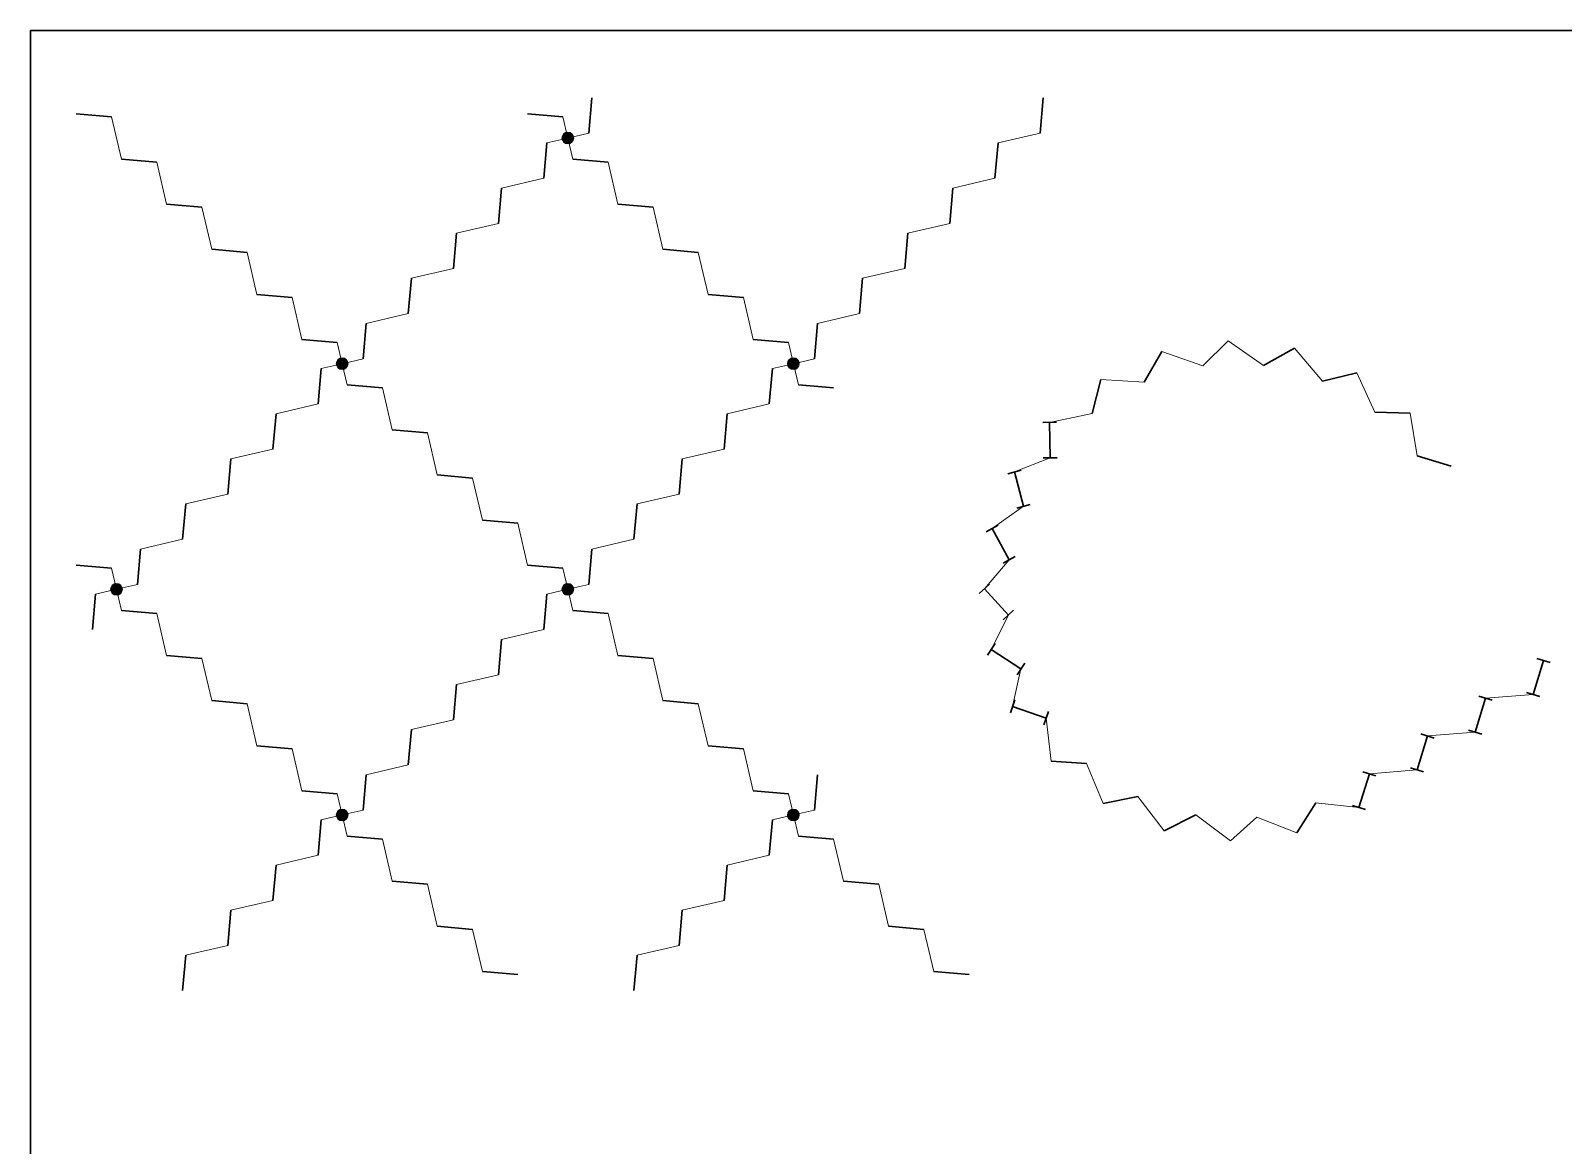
# Model space of a CAD drawing. Header units: millimetres. Extents: x 0 to 160, y 0 to 200.
# Drawn here: x 0 to 64.8, y 152.8 to 200 of the extents above; entities that cross this region are included whole.
import ezdxf

# ---------------------------------------------------------------- set-up
doc = ezdxf.new("R2010")
doc.units = ezdxf.units.MM
doc.layers.add('AUTOSTITCH', color=7, linetype='Continuous')
doc.layers.add('AUTOSTITCH_STITCHES', color=7, linetype='Continuous')
doc.layers.add('BANNER_PAGE', color=8, linetype='Continuous', plot=False)

# ---------------------------------------------------------------- blocks, each defined once
blk = doc.blocks.new('ST-1')
at = {"layer": 'AUTOSTITCH', "color": 7, "lineweight": 30}
for p, q in [((50.656, 186.878), (49.587, 185.825)), ((47.859, 186.427), (47.108, 185.129)), ((53.472, 186.57), (52.163, 185.839)), ((56.106, 185.526), (54.649, 185.168)), ((45.281, 185.25), (44.902, 183.799)), ((58.368, 183.82), (56.869, 183.862)), ((43.109, 183.431), (43.129, 181.931)), ((60.096, 181.575), (58.662, 182.013)), ((41.619, 181.332), (42.001, 179.881)), ((40.68, 178.935), (41.401, 177.62)), ((40.348, 176.383), (41.365, 175.28)), ((40.642, 173.826), (41.895, 173.001)), ((63.569, 171.921), (64.007, 173.355)), ((41.545, 171.415), (42.96, 170.918)), ((61.111, 170.325), (61.55, 171.759)), ((58.653, 168.729), (59.092, 170.163)), ((43.179, 169.101), (44.676, 168.997)), ((56.196, 167.133), (56.635, 168.567)), ((45.369, 167.303), (46.839, 167.6)), ((53.572, 166.063), (54.376, 167.329)), ((47.958, 166.151), (49.296, 166.828)), ((50.759, 165.727), (51.87, 166.735))]:
    blk.add_line(p, q, dxfattribs=at)
for points in [[(43.402, 183.435), (42.817, 183.427)], [(43.421, 181.935), (42.836, 181.927)], [(41.902, 181.407), (41.336, 181.258)], [(42.283, 179.956), (41.718, 179.807)], [(40.937, 179.076), (40.424, 178.795)], [(41.657, 177.76), (41.144, 177.479)], [(40.563, 176.581), (40.133, 176.185)], [(41.58, 175.479), (41.15, 175.082)], [(40.803, 174.07), (40.481, 173.581)], [(42.056, 173.246), (41.734, 172.757)], [(63.727, 173.441), (64.287, 173.27)], [(61.27, 171.845), (61.829, 171.674)], [(63.289, 172.006), (63.848, 171.835)], [(41.642, 171.691), (41.448, 171.139)], [(43.057, 171.194), (42.863, 170.642)], [(58.812, 170.249), (59.372, 170.078)], [(60.831, 170.41), (61.391, 170.239)], [(56.355, 168.653), (56.914, 168.482)], [(58.374, 168.814), (58.933, 168.643)], [(55.916, 167.218), (56.476, 167.047)]]:
    blk.add_lwpolyline(points, dxfattribs=at)
at = {"layer": 'AUTOSTITCH_STITCHES', "color": 7, "lineweight": 9}
for p, q in [((52.163, 185.839), (50.656, 186.878)), ((49.587, 185.825), (47.859, 186.427)), ((54.649, 185.168), (53.472, 186.57)), ((56.869, 183.862), (56.106, 185.526)), ((47.108, 185.129), (45.281, 185.25)), ((44.902, 183.799), (43.109, 183.431)), ((58.662, 182.013), (58.368, 183.82)), ((43.129, 181.931), (41.619, 181.332)), ((42.001, 179.881), (40.68, 178.935)), ((41.401, 177.62), (40.348, 176.383)), ((41.365, 175.28), (40.642, 173.826)), ((41.895, 173.001), (41.545, 171.415)), ((61.55, 171.759), (63.569, 171.921)), ((42.96, 170.918), (43.179, 169.101)), ((59.092, 170.163), (61.111, 170.325)), ((44.676, 168.997), (45.369, 167.303)), ((56.635, 168.567), (58.653, 168.729)), ((46.839, 167.6), (47.958, 166.151)), ((54.376, 167.329), (56.196, 167.133)), ((49.296, 166.828), (50.759, 165.727)), ((51.87, 166.735), (53.572, 166.063))]:
    blk.add_line(p, q, dxfattribs=at)
blk = doc.blocks.new('ST-142')
at = {"layer": 'AUTOSTITCH', "color": 7, "lineweight": 30}
for p, q in [((23.614, 195.667), (23.744, 197.161)), ((42.705, 195.667), (42.836, 197.161)), ((3.425, 196.349), (1.931, 196.479)), ((22.517, 196.349), (21.023, 196.479)), ((21.704, 193.758), (21.835, 195.252)), ((40.796, 193.758), (40.927, 195.252)), ((5.334, 194.439), (3.84, 194.57)), ((24.426, 194.439), (22.932, 194.57)), ((19.795, 191.848), (19.926, 193.343)), ((38.887, 191.848), (39.018, 193.343)), ((7.243, 192.53), (5.749, 192.661)), ((26.335, 192.53), (24.841, 192.661)), ((17.886, 189.939), (18.017, 191.434)), ((36.978, 189.939), (37.109, 191.434)), ((9.153, 190.621), (7.658, 190.752)), ((28.244, 190.621), (26.75, 190.752)), ((15.977, 188.03), (16.108, 189.524)), ((35.069, 188.03), (35.199, 189.524)), ((11.062, 188.712), (9.567, 188.843)), ((30.154, 188.712), (28.659, 188.843)), ((14.068, 186.121), (14.198, 187.615)), ((33.16, 186.121), (33.29, 187.615)), ((12.971, 186.803), (11.477, 186.933)), ((32.063, 186.803), (30.569, 186.933)), ((12.158, 184.212), (12.289, 185.706)), ((31.25, 184.212), (31.381, 185.706)), ((14.88, 184.894), (13.386, 185.024)), ((33.972, 184.894), (32.478, 185.024)), ((10.249, 182.303), (10.38, 183.797)), ((29.341, 182.303), (29.472, 183.797)), ((16.789, 182.984), (15.295, 183.115)), ((8.34, 180.393), (8.471, 181.888)), ((27.432, 180.393), (27.563, 181.888)), ((18.699, 181.075), (17.204, 181.206)), ((6.431, 178.484), (6.562, 179.978)), ((25.523, 178.484), (25.653, 179.978)), ((20.608, 179.166), (19.113, 179.297)), ((4.522, 176.575), (4.652, 178.069)), ((23.614, 176.575), (23.744, 178.069)), ((3.425, 177.257), (1.931, 177.387)), ((22.517, 177.257), (21.023, 177.387)), ((2.613, 174.666), (2.743, 176.16)), ((21.704, 174.666), (21.835, 176.16)), ((5.334, 175.348), (3.84, 175.478)), ((24.426, 175.348), (22.932, 175.478)), ((19.795, 172.757), (19.926, 174.251)), ((7.243, 173.438), (5.749, 173.569)), ((26.335, 173.438), (24.841, 173.569)), ((17.886, 170.847), (18.017, 172.342)), ((9.153, 171.529), (7.658, 171.66)), ((28.244, 171.529), (26.75, 171.66)), ((15.977, 168.938), (16.108, 170.433)), ((11.062, 169.62), (9.567, 169.751)), ((30.154, 169.62), (28.659, 169.751)), ((14.068, 167.029), (14.198, 168.523)), ((33.16, 167.029), (33.29, 168.523)), ((12.971, 167.711), (11.477, 167.842)), ((32.063, 167.711), (30.569, 167.842)), ((12.158, 165.12), (12.289, 166.614)), ((31.25, 165.12), (31.381, 166.614)), ((14.88, 165.802), (13.386, 165.932)), ((33.972, 165.802), (32.478, 165.932)), ((10.249, 163.211), (10.38, 164.705)), ((29.341, 163.211), (29.472, 164.705)), ((16.789, 163.892), (15.295, 164.023)), ((35.881, 163.892), (34.387, 164.023)), ((8.34, 161.301), (8.471, 162.796)), ((27.432, 161.301), (27.563, 162.796)), ((18.699, 161.983), (17.204, 162.114)), ((37.79, 161.983), (36.296, 162.114)), ((6.431, 159.392), (6.562, 160.887)), ((25.523, 159.392), (25.653, 160.887)), ((20.608, 160.074), (19.113, 160.205)), ((39.7, 160.074), (38.205, 160.205))]:
    blk.add_line(p, q, dxfattribs=at)
at = {"layer": 'AUTOSTITCH', "color": 7, "lineweight": 0, "const_width": 0.25}
for points in [[(22.599, 195.459, 1), (22.849, 195.459, 1)], [(13.053, 185.913, 1), (13.303, 185.913, 1)], [(32.145, 185.913, 1), (32.395, 185.913, 1)], [(3.507, 176.368, 1), (3.757, 176.368, 1)], [(22.599, 176.368, 1), (22.849, 176.368, 1)], [(13.053, 166.822, 1), (13.303, 166.822, 1)], [(32.145, 166.822, 1), (32.395, 166.822, 1)]]:
    blk.add_lwpolyline(points, format="xyb", close=True, dxfattribs=at)
at = {"layer": 'AUTOSTITCH', "color": 7, "lineweight": 0}
for centre in [(22.724, 195.459), (13.178, 185.913), (32.27, 185.913), (3.632, 176.368), (22.724, 176.368), (13.178, 166.822), (32.27, 166.822)]:
    blk.add_circle(centre, 0.25, dxfattribs=at)
at = {"layer": 'AUTOSTITCH_STITCHES', "color": 7, "lineweight": 9}
for p, q in [((3.84, 194.57), (3.425, 196.349)), ((22.724, 195.459), (22.517, 196.349)), ((21.835, 195.252), (22.724, 195.459)), ((22.724, 195.459), (23.614, 195.667)), ((22.932, 194.57), (22.724, 195.459)), ((40.927, 195.252), (42.705, 195.667)), ((5.749, 192.661), (5.334, 194.439)), ((24.841, 192.661), (24.426, 194.439)), ((19.926, 193.343), (21.704, 193.758)), ((39.018, 193.343), (40.796, 193.758)), ((7.658, 190.752), (7.243, 192.53)), ((26.75, 190.752), (26.335, 192.53)), ((18.017, 191.434), (19.795, 191.848)), ((37.109, 191.434), (38.887, 191.848)), ((9.567, 188.843), (9.153, 190.621)), ((28.659, 188.843), (28.244, 190.621)), ((16.108, 189.524), (17.886, 189.939)), ((35.199, 189.524), (36.978, 189.939)), ((11.477, 186.933), (11.062, 188.712)), ((30.569, 186.933), (30.154, 188.712)), ((14.198, 187.615), (15.977, 188.03)), ((33.29, 187.615), (35.069, 188.03)), ((13.178, 185.913), (12.971, 186.803)), ((32.27, 185.913), (32.063, 186.803)), ((13.178, 185.913), (14.068, 186.121)), ((32.27, 185.913), (33.16, 186.121)), ((12.289, 185.706), (13.178, 185.913)), ((13.386, 185.024), (13.178, 185.913)), ((31.381, 185.706), (32.27, 185.913)), ((32.478, 185.024), (32.27, 185.913)), ((15.295, 183.115), (14.88, 184.894)), ((10.38, 183.797), (12.158, 184.212)), ((29.472, 183.797), (31.25, 184.212)), ((17.204, 181.206), (16.789, 182.984)), ((8.471, 181.888), (10.249, 182.303)), ((27.563, 181.888), (29.341, 182.303)), ((19.113, 179.297), (18.699, 181.075)), ((6.562, 179.978), (8.34, 180.393)), ((25.653, 179.978), (27.432, 180.393)), ((21.023, 177.387), (20.608, 179.166)), ((4.652, 178.069), (6.431, 178.484)), ((23.744, 178.069), (25.523, 178.484)), ((3.632, 176.368), (3.425, 177.257)), ((22.724, 176.368), (22.517, 177.257)), ((3.632, 176.368), (4.522, 176.575)), ((22.724, 176.368), (23.614, 176.575)), ((2.743, 176.16), (3.632, 176.368)), ((3.84, 175.478), (3.632, 176.368)), ((21.835, 176.16), (22.724, 176.368)), ((22.932, 175.478), (22.724, 176.368)), ((5.749, 173.569), (5.334, 175.348)), ((24.841, 173.569), (24.426, 175.348)), ((19.926, 174.251), (21.704, 174.666)), ((7.658, 171.66), (7.243, 173.438)), ((26.75, 171.66), (26.335, 173.438)), ((18.017, 172.342), (19.795, 172.757)), ((9.567, 169.751), (9.153, 171.529)), ((28.659, 169.751), (28.244, 171.529)), ((16.108, 170.433), (17.886, 170.847)), ((11.477, 167.842), (11.062, 169.62)), ((30.569, 167.842), (30.154, 169.62)), ((14.198, 168.523), (15.977, 168.938)), ((13.178, 166.822), (12.971, 167.711)), ((32.27, 166.822), (32.063, 167.711)), ((12.289, 166.614), (13.178, 166.822)), ((13.178, 166.822), (14.068, 167.029)), ((13.386, 165.932), (13.178, 166.822)), ((31.381, 166.614), (32.27, 166.822)), ((32.27, 166.822), (33.16, 167.029)), ((32.478, 165.932), (32.27, 166.822)), ((15.295, 164.023), (14.88, 165.802)), ((34.387, 164.023), (33.972, 165.802)), ((10.38, 164.705), (12.158, 165.12)), ((29.472, 164.705), (31.25, 165.12)), ((17.204, 162.114), (16.789, 163.892)), ((36.296, 162.114), (35.881, 163.892)), ((8.471, 162.796), (10.249, 163.211)), ((27.563, 162.796), (29.341, 163.211)), ((19.113, 160.205), (18.699, 161.983)), ((38.205, 160.205), (37.79, 161.983)), ((6.562, 160.887), (8.34, 161.301)), ((25.653, 160.887), (27.432, 161.301))]:
    blk.add_line(p, q, dxfattribs=at)

msp = doc.modelspace()

# ---------------------------------------------------------------- linework, layer by layer
at = {"layer": 'BANNER_PAGE', "lineweight": 30}
msp.add_lwpolyline([(0, 0), (160, 0), (160, 200), (0, 200)], close=True, dxfattribs=at)

# ---------------------------------------------------------------- block references
at = {"layer": 'AUTOSTITCH'}
for name in ['ST-142', 'ST-1']:
    msp.add_blockref(name, (0, 0), dxfattribs=at)

doc.saveas('drawing.dxf')
